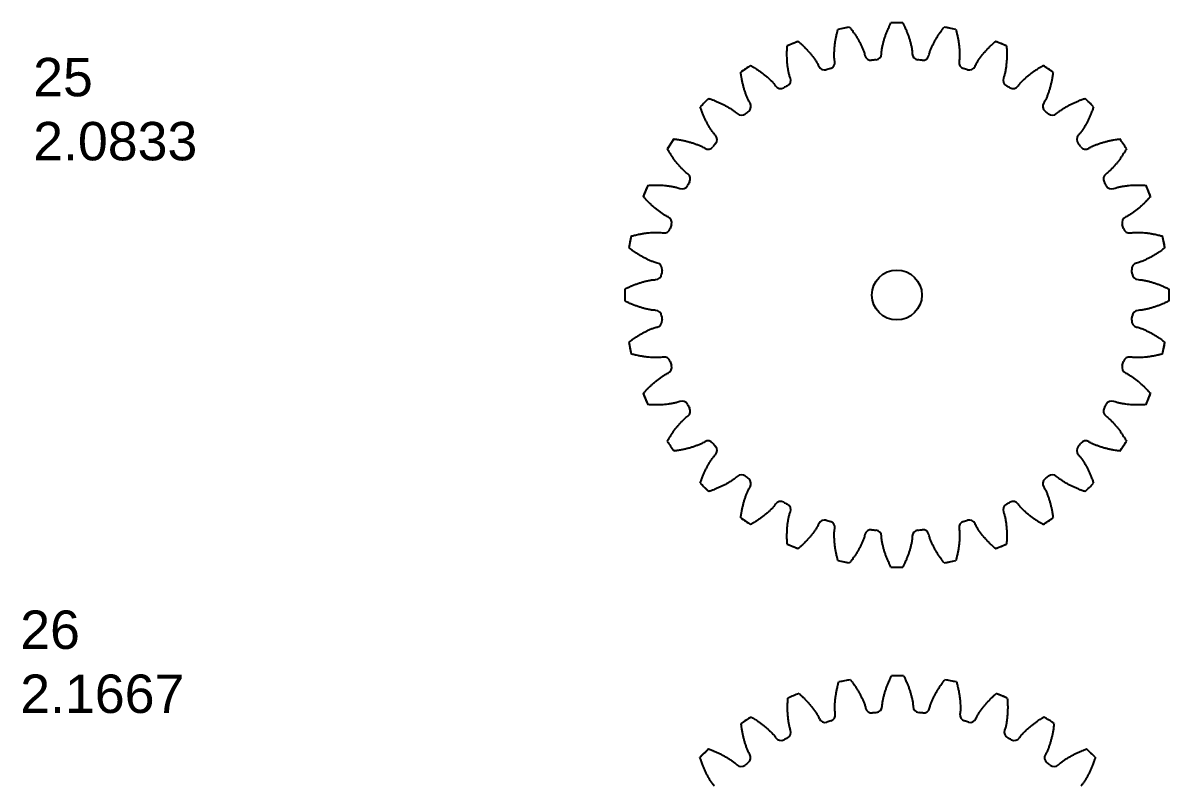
# Model space of a CAD drawing. Header units: inches. Extents: x 0.9 to 97.5, y -1.2 to 16.7.
# Drawn here: x 18.15 to 24.12, y 11.73 to 15.7 of the extents above; entities that cross this region are included whole.
import ezdxf

# ---------------------------------------------------------------- set-up
doc = ezdxf.new("R2010")
doc.units = ezdxf.units.IN
doc.header["$MEASUREMENT"] = 0
doc.styles.get("Standard").update_dxf_attribs({"font": 'arial.ttf'})

msp = doc.modelspace()

# ---------------------------------------------------------------- linework, layer by layer
at = {"color": 7, "linetype": 'Continuous'}
for p, q in [((22.7307, 15.6986), (22.6688, 15.6986)), ((22.4538, 15.6774), (22.3931, 15.6654)), ((23.0064, 15.6654), (22.9457, 15.6774)), ((22.1863, 15.6027), (22.1291, 15.579)), ((23.2704, 15.579), (23.2132, 15.6027)), ((21.9386, 15.4771), (21.8871, 15.4427)), ((23.5124, 15.4427), (23.4609, 15.4771)), ((23.7231, 15.2619), (23.6794, 15.3057)), ((21.5393, 15.0949), (21.5049, 15.0434)), ((21.4031, 14.8529), (21.3794, 14.7957)), ((24.0201, 14.7957), (23.9964, 14.8529)), ((21.3167, 14.589), (21.3046, 14.5282)), ((24.0949, 14.5282), (24.0828, 14.589)), ((21.2834, 14.3132), (21.2834, 14.2513)), ((24.1161, 14.2513), (24.1161, 14.3132)), ((21.3046, 14.0363), (21.3167, 13.9756)), ((24.0828, 13.9756), (24.0949, 14.0363)), ((21.3794, 13.7689), (21.4031, 13.7117)), ((23.9964, 13.7117), (24.0201, 13.7689)), ((23.8602, 13.4697), (23.8946, 13.5212)), ((21.6764, 13.3027), (21.7201, 13.2589)), ((21.8871, 13.1219), (21.9386, 13.0875)), ((23.4609, 13.0875), (23.5124, 13.1219)), ((22.1291, 12.9856), (22.1863, 12.9619)), ((23.2132, 12.9619), (23.2704, 12.9856)), ((22.3931, 12.8992), (22.4538, 12.8871)), ((22.9457, 12.8871), (23.0064, 12.8992)), ((22.6688, 12.866), (22.7307, 12.866)), ((22.4581, 12.2795), (22.3971, 12.2677)), ((23.01, 12.2677), (22.949, 12.2795)), ((23.2743, 12.184), (23.2166, 12.2071)), ((21.9414, 12.0853), (21.8891, 12.0517)), ((21.7199, 11.9186), (21.6749, 11.8757)), ((23.7322, 11.8757), (23.6872, 11.9186))]:
    msp.add_line(p, q, dxfattribs=at)
msp.add_circle((22.6997, 14.2823), 0.13)
for centre, radius, start, end in [((22.6997, 14.2823), 1.4167, 88.7478, 91.2522), ((22.6997, 14.2823), 1.4167, 99.9978, 102.5022), ((22.6997, 14.2823), 1.4167, 77.4978, 80.0022), ((22.6997, 14.2823), 1.4167, 111.2478, 113.7522), ((22.6997, 14.2823), 1.4167, 66.2478, 68.7522), ((22.5649, 15.5369), 0.0325, 192.78552, 276.13562), ((22.5873, 15.5391), 0.0325, 275.11438, 358.46448), ((22.8122, 15.5391), 0.0325, 181.53552, 264.88562), ((22.8346, 15.5369), 0.0325, 263.86438, 347.21448), ((22.6997, 14.2823), 1.4167, 122.4978, 125.0022), ((22.3227, 15.4865), 0.0325, 204.03552, 287.38562), ((22.6997, 14.2823), 1.2293, 106.36438, 107.38562), ((22.3442, 15.493), 0.0325, 286.36438, 9.71448), ((22.6997, 14.2823), 1.2293, 95.11438, 96.13562), ((22.6997, 14.2823), 1.2293, 83.86438, 84.88562), ((23.0553, 15.493), 0.0325, 170.28552, 253.63562), ((22.6997, 14.2823), 1.2293, 72.61438, 73.63562), ((23.0768, 15.4865), 0.0325, 252.61438, 335.96448), ((22.6997, 14.2823), 1.4167, 54.9978, 57.5022), ((22.1149, 15.4004), 0.0325, 297.61438, 20.96448), ((23.2846, 15.4004), 0.0325, 159.03552, 242.38562), ((22.095, 15.3898), 0.0325, 215.28552, 298.63562), ((22.6997, 14.2823), 1.2293, 117.61438, 118.63562), ((22.6997, 14.2823), 1.2293, 61.36438, 62.38562), ((23.3045, 15.3898), 0.0325, 241.36438, 324.71448), ((22.6997, 14.2823), 1.4167, 133.7478, 136.2522), ((21.908, 15.2648), 0.0325, 308.86438, 32.21448), ((23.4915, 15.2648), 0.0325, 147.78552, 231.13562), ((22.6997, 14.2823), 1.4167, 43.7478, 46.2522), ((21.8906, 15.2505), 0.0325, 226.53552, 309.88562), ((22.6997, 14.2823), 1.2293, 128.86438, 129.88562), ((22.6997, 14.2823), 1.2293, 50.11438, 51.13562), ((23.5089, 15.2505), 0.0325, 230.11438, 313.46448), ((22.6997, 14.2823), 1.4167, 144.9978, 147.5022), ((21.7315, 15.0914), 0.0325, 320.11438, 43.46448), ((23.668, 15.0914), 0.0325, 136.53552, 219.88562), ((22.6997, 14.2823), 1.4167, 32.4978, 35.0022), ((21.7172, 15.0741), 0.0325, 237.78552, 321.13562), ((22.6997, 14.2823), 1.2293, 140.11438, 141.13562), ((22.6997, 14.2823), 1.2293, 38.86438, 39.88562), ((23.6823, 15.0741), 0.0325, 218.86438, 302.21448), ((22.6997, 14.2823), 1.2293, 151.36438, 152.38562), ((21.5923, 14.887), 0.0325, 331.36438, 54.71448), ((23.8072, 14.887), 0.0325, 125.28552, 208.63562), ((22.6997, 14.2823), 1.2293, 27.61438, 28.63562), ((22.6997, 14.2823), 1.4167, 156.2478, 158.7522), ((21.5817, 14.8672), 0.0325, 249.03552, 332.38562), ((23.8178, 14.8672), 0.0325, 207.61438, 290.96448), ((22.6997, 14.2823), 1.4167, 21.2478, 23.7522), ((21.4956, 14.6593), 0.0325, 342.61438, 65.96448), ((23.9039, 14.6593), 0.0325, 114.03552, 197.38562), ((21.489, 14.6378), 0.0325, 260.28552, 343.63562), ((22.6997, 14.2823), 1.2293, 162.61438, 163.63562), ((22.6997, 14.2823), 1.2293, 16.36438, 17.38562), ((23.9105, 14.6378), 0.0325, 196.36438, 279.71448), ((22.6997, 14.2823), 1.4167, 167.4978, 170.0022), ((22.6997, 14.2823), 1.4167, 9.9978, 12.5022), ((21.4451, 14.4172), 0.0325, 353.86438, 77.21448), ((23.9544, 14.4172), 0.0325, 102.78552, 186.13562), ((21.4429, 14.3948), 0.0325, 271.53552, 354.88562), ((22.6997, 14.2823), 1.2293, 173.86438, 174.88562), ((22.6997, 14.2823), 1.2293, 5.11438, 6.13562), ((23.9566, 14.3948), 0.0325, 185.11438, 268.46448), ((22.6997, 14.2823), 1.4167, 178.7478, 181.2522), ((22.6997, 14.2823), 1.4167, 358.7478, 1.2522), ((21.4429, 14.1698), 0.0325, 5.11438, 88.46448), ((23.9566, 14.1698), 0.0325, 91.53552, 174.88562), ((21.4451, 14.1474), 0.0325, 282.78552, 6.13562), ((22.6997, 14.2823), 1.2293, 185.11438, 186.13562), ((23.9544, 14.1474), 0.0325, 173.86438, 257.21448), ((22.6997, 14.2823), 1.2293, 353.86438, 354.88562), ((22.6997, 14.2823), 1.4167, 189.9978, 192.5022), ((22.6997, 14.2823), 1.4167, 347.4978, 350.0022), ((21.489, 13.9268), 0.0325, 16.36438, 99.71448), ((21.4956, 13.9052), 0.0325, 294.03552, 17.38562), ((22.6997, 14.2823), 1.2293, 196.36438, 197.38562), ((23.9039, 13.9052), 0.0325, 162.61438, 245.96448), ((22.6997, 14.2823), 1.2293, 342.61438, 343.63562), ((23.9105, 13.9268), 0.0325, 80.28552, 163.63562), ((22.6997, 14.2823), 1.4167, 201.2478, 203.7522), ((21.5817, 13.6974), 0.0325, 27.61438, 110.96448), ((23.8178, 13.6974), 0.0325, 69.03552, 152.38562), ((22.6997, 14.2823), 1.4167, 336.2478, 338.7522), ((22.6997, 14.2823), 1.2293, 207.61438, 208.63562), ((21.5923, 13.6776), 0.0325, 305.28552, 28.63562), ((23.8072, 13.6776), 0.0325, 151.36438, 234.71448), ((22.6997, 14.2823), 1.2293, 331.36438, 332.38562), ((22.6997, 14.2823), 1.4167, 212.4978, 215.0022), ((21.7172, 13.4905), 0.0325, 38.86438, 122.21448), ((22.6997, 14.2823), 1.2293, 218.86438, 219.88562), ((21.7315, 13.4731), 0.0325, 316.53552, 39.88562), ((23.668, 13.4731), 0.0325, 140.11438, 223.46448), ((22.6997, 14.2823), 1.2293, 320.11438, 321.13562), ((23.6823, 13.4905), 0.0325, 57.78552, 141.13562), ((22.6997, 14.2823), 1.4167, 324.9978, 327.5022), ((21.8906, 13.314), 0.0325, 50.11438, 133.46448), ((22.6997, 14.2823), 1.2293, 230.11438, 231.13562), ((21.908, 13.2998), 0.0325, 327.78552, 51.13562), ((23.4915, 13.2998), 0.0325, 128.86438, 212.21448), ((22.6997, 14.2823), 1.2293, 308.86438, 309.88562), ((23.5089, 13.314), 0.0325, 46.53552, 129.88562), ((22.6997, 14.2823), 1.4167, 223.7478, 226.2522), ((22.6997, 14.2823), 1.4167, 313.7478, 316.2522), ((22.095, 13.1748), 0.0325, 61.36438, 144.71448), ((22.6997, 14.2823), 1.2293, 241.36438, 242.38562), ((22.1149, 13.1642), 0.0325, 339.03552, 62.38562), ((23.2846, 13.1642), 0.0325, 117.61438, 200.96448), ((22.6997, 14.2823), 1.2293, 297.61438, 298.63562), ((23.3045, 13.1748), 0.0325, 35.28552, 118.63562), ((22.6997, 14.2823), 1.4167, 234.9978, 237.5022), ((22.3227, 13.0781), 0.0325, 72.61438, 155.96448), ((22.6997, 14.2823), 1.2293, 252.61438, 253.63562), ((22.3442, 13.0716), 0.0325, 350.28552, 73.63562), ((23.0553, 13.0716), 0.0325, 106.36438, 189.71448), ((22.6997, 14.2823), 1.2293, 286.36438, 287.38562), ((23.0768, 13.0781), 0.0325, 24.03552, 107.38562), ((22.6997, 14.2823), 1.4167, 302.4978, 305.0022), ((22.5649, 13.0277), 0.0325, 83.86438, 167.21448), ((22.6997, 14.2823), 1.2293, 263.86438, 264.88562), ((22.5873, 13.0255), 0.0325, 1.53552, 84.88562), ((22.8122, 13.0255), 0.0325, 95.11438, 178.46448), ((22.6997, 14.2823), 1.2293, 275.11438, 276.13562), ((22.8346, 13.0277), 0.0325, 12.78552, 96.13562), ((22.6997, 14.2823), 1.4167, 246.2478, 248.7522), ((22.6997, 14.2823), 1.4167, 291.2478, 293.7522), ((22.6997, 14.2823), 1.4167, 257.4978, 260.0022), ((22.6997, 14.2823), 1.4167, 279.9978, 282.5022), ((22.6997, 14.2823), 1.4167, 268.7478, 271.2522), ((22.7035, 10.8419), 1.4583, 88.7793, 91.2207), ((22.7035, 10.8419), 1.4583, 99.68839, 102.12979), ((22.7035, 10.8419), 1.4583, 77.87021, 80.31161), ((22.7035, 10.8419), 1.4583, 110.59748, 113.03888), ((22.7035, 10.8419), 1.4583, 66.96112, 69.40252), ((22.5687, 12.1385), 0.0325, 192.84732, 275.93642), ((22.5905, 12.1405), 0.0325, 274.97267, 358.06177), ((22.8165, 12.1405), 0.0325, 181.93823, 265.02733), ((22.8383, 12.1385), 0.0325, 264.06358, 347.15268), ((22.7035, 10.8419), 1.4583, 121.50658, 123.94797), ((22.3258, 12.0895), 0.0325, 203.75641, 286.84551), ((22.7035, 10.8419), 1.271, 105.88177, 106.84551), ((22.3468, 12.0957), 0.0325, 285.88177, 8.97086), ((22.7035, 10.8419), 1.271, 94.97267, 95.93642), ((22.7035, 10.8419), 1.271, 84.06358, 85.02733), ((23.0602, 12.0957), 0.0325, 171.02914, 254.11823), ((22.7035, 10.8419), 1.271, 73.15449, 74.11823), ((23.0813, 12.0895), 0.0325, 253.15449, 336.24359), ((22.7035, 10.8419), 1.4583, 56.05203, 58.49342), ((22.116, 12.0055), 0.0325, 296.79086, 19.87995), ((23.2911, 12.0055), 0.0325, 160.12005, 243.20914), ((22.0965, 11.9955), 0.0325, 214.6655, 297.7546), ((22.7035, 10.8419), 1.271, 116.79086, 117.7546), ((22.7035, 10.8419), 1.271, 62.2454, 63.20914), ((23.3106, 11.9955), 0.0325, 242.2454, 325.3345), ((22.7035, 10.8419), 1.4583, 132.41567, 134.85706), ((21.9064, 11.8733), 0.0325, 307.69995, 30.78904), ((23.5007, 11.8733), 0.0325, 149.21096, 232.30005), ((22.7035, 10.8419), 1.4583, 45.14294, 47.58433), ((21.8892, 11.8598), 0.0325, 225.57459, 308.66369), ((22.7035, 10.8419), 1.271, 127.69995, 128.66369), ((22.7035, 10.8419), 1.271, 51.33631, 52.30005), ((23.5179, 11.8598), 0.0325, 231.33631, 314.42541)]:
    msp.add_arc(centre, radius, start, end, dxfattribs=at)
for points, start_tangent, end_tangent in [([(22.6587, 15.6775), (22.6612, 15.6829), (22.6688, 15.6986)], (0.004857, 0.010637), (0.005222, 0.010463)), ([(22.7307, 15.6986), (22.7383, 15.6829), (22.7408, 15.6775)], (0.005222, -0.010463), (0.004857, -0.010637)), ([(22.3763, 15.4985), (22.3745, 15.5102), (22.3735, 15.5276), (22.3738, 15.5451), (22.3747, 15.5625), (22.3763, 15.5799), (22.3785, 15.5972), (22.3813, 15.6144), (22.3848, 15.6315), (22.3873, 15.6427)], (-0.01228, 0.071732), (0.01672, 0.070787)), ([(22.3873, 15.6427), (22.3887, 15.6485), (22.3931, 15.6654)], (0.002688, 0.01138), (0.00308, 0.01128)), ([(22.4538, 15.6774), (22.4643, 15.6635), (22.4678, 15.6587)], (0.007162, -0.009243), (0.006839, -0.009485)), ([(22.4678, 15.6587), (22.4745, 15.6493), (22.4842, 15.6348), (22.4934, 15.62), (22.502, 15.6049), (22.5101, 15.5894), (22.5177, 15.5737), (22.5246, 15.5577), (22.5303, 15.5412), (22.5332, 15.5297)], (0.042537, -0.059), (0.016105, -0.070971)), ([(22.6198, 15.5382), (22.6204, 15.5501), (22.6228, 15.5673), (22.6264, 15.5844), (22.6307, 15.6013), (22.6356, 15.618), (22.6412, 15.6346), (22.6473, 15.6509), (22.654, 15.667), (22.6587, 15.6775)], (0.00195, 0.072749), (0.030209, 0.066165)), ([(22.7408, 15.6775), (22.7455, 15.667), (22.7522, 15.6509), (22.7583, 15.6346), (22.7639, 15.618), (22.7688, 15.6013), (22.7731, 15.5844), (22.7767, 15.5673), (22.7791, 15.5501), (22.7797, 15.5382)], (0.030209, -0.066165), (0.00195, -0.072749)), ([(22.8663, 15.5297), (22.8692, 15.5412), (22.8749, 15.5577), (22.8818, 15.5737), (22.8894, 15.5894), (22.8975, 15.6049), (22.9061, 15.62), (22.9153, 15.6348), (22.925, 15.6493), (22.9317, 15.6587)], (0.016105, 0.070971), (0.042537, 0.059)), ([(22.9317, 15.6587), (22.9352, 15.6635), (22.9457, 15.6774)], (0.006839, 0.009485), (0.007162, 0.009243)), ([(23.0064, 15.6654), (23.0108, 15.6485), (23.0122, 15.6427)], (0.00308, -0.01128), (0.002688, -0.01138)), ([(23.0122, 15.6427), (23.0147, 15.6315), (23.0182, 15.6144), (23.021, 15.5972), (23.0232, 15.5799), (23.0248, 15.5625), (23.0257, 15.5451), (23.026, 15.5276), (23.025, 15.5102), (23.0232, 15.4985)], (0.01672, -0.070787), (-0.01228, -0.071732)), ([(22.1279, 15.5556), (22.1281, 15.5615), (22.1291, 15.579)], (0.000416, 0.011686), (0.00082, 0.011664)), ([(22.1863, 15.6027), (22.1994, 15.591), (22.2037, 15.587)], (0.008828, -0.007668), (0.008558, -0.007969)), ([(22.2037, 15.587), (22.2121, 15.5791), (22.2244, 15.5668), (22.2364, 15.5541), (22.2478, 15.5409), (22.2588, 15.5273), (22.2692, 15.5134), (22.2791, 15.499), (22.2879, 15.4839), (22.293, 15.4732)], (0.05323, -0.049568), (0.029642, -0.066465)), ([(23.1065, 15.4732), (23.1116, 15.4839), (23.1204, 15.499), (23.1303, 15.5134), (23.1407, 15.5273), (23.1517, 15.5409), (23.1631, 15.5541), (23.1751, 15.5668), (23.1874, 15.5791), (23.1958, 15.587)], (0.029642, 0.066465), (0.05323, 0.049568)), ([(23.1958, 15.587), (23.2001, 15.591), (23.2132, 15.6027)], (0.008558, 0.007969), (0.008828, 0.007668)), ([(23.2704, 15.579), (23.2714, 15.5615), (23.2716, 15.5556)], (0.00082, -0.011664), (0.000416, -0.011686)), ([(22.1452, 15.412), (22.1412, 15.4232), (22.1368, 15.4401), (22.1337, 15.4572), (22.1312, 15.4745), (22.1293, 15.4918), (22.1281, 15.5092), (22.1276, 15.5267), (22.1276, 15.5441), (22.1279, 15.5556)], (-0.026038, 0.067958), (0.002589, 0.072689)), ([(23.2716, 15.5556), (23.2719, 15.5441), (23.2719, 15.5267), (23.2714, 15.5092), (23.2702, 15.4918), (23.2683, 15.4745), (23.2658, 15.4572), (23.2626, 15.4401), (23.2583, 15.4232), (23.2543, 15.412)], (0.002589, -0.072689), (-0.026038, -0.067958)), ([(21.9386, 15.4771), (21.9537, 15.4683), (21.9587, 15.4652)], (0.010154, -0.005798), (0.009948, -0.006146)), ([(21.9587, 15.4652), (21.9685, 15.459), (21.983, 15.4494), (21.9972, 15.4392), (22.011, 15.4285), (22.0244, 15.4174), (22.0373, 15.4057), (22.0498, 15.3935), (22.0614, 15.3805), (22.0685, 15.371)], (0.061877, -0.038231), (0.042039, -0.059405)), ([(23.331, 15.371), (23.3381, 15.3805), (23.3497, 15.3935), (23.3622, 15.4057), (23.3751, 15.4174), (23.3885, 15.4285), (23.4023, 15.4392), (23.4165, 15.4494), (23.431, 15.459), (23.4408, 15.4652)], (0.042039, 0.059405), (0.061877, 0.038231)), ([(23.4408, 15.4652), (23.4458, 15.4683), (23.4609, 15.4771)], (0.009948, 0.006146), (0.010154, 0.005798)), ([(21.8905, 15.4196), (21.8895, 15.4254), (21.8871, 15.4427)], (-0.001872, 0.011543), (-0.001471, 0.0116)), ([(21.9355, 15.2821), (21.9294, 15.2923), (21.9218, 15.308), (21.9153, 15.3242), (21.9095, 15.3407), (21.9043, 15.3573), (21.8998, 15.3741), (21.8958, 15.3911), (21.8924, 15.4082), (21.8905, 15.4196)], (-0.038796, 0.061572), (-0.011642, 0.071798)), ([(23.509, 15.4196), (23.5071, 15.4082), (23.5037, 15.3911), (23.4997, 15.3741), (23.4952, 15.3573), (23.49, 15.3407), (23.4842, 15.3242), (23.4777, 15.308), (23.4701, 15.2923), (23.464, 15.2821)], (-0.011642, -0.071798), (-0.038796, -0.061572)), ([(23.5124, 15.4427), (23.51, 15.4254), (23.509, 15.4196)], (-0.001471, -0.0116), (-0.001872, -0.011543)), ([(21.7201, 15.3057), (21.7366, 15.2999), (21.7422, 15.2979)], (0.01109, -0.003706), (0.010956, -0.004088)), ([(21.7422, 15.2979), (21.7529, 15.2938), (21.7691, 15.2871), (21.7849, 15.2799), (21.8006, 15.2721), (21.8159, 15.2638), (21.8309, 15.2549), (21.8455, 15.2454), (21.8594, 15.2349), (21.8682, 15.2269)], (0.068147, -0.025425), (0.05282, -0.050062)), ([(23.5313, 15.2269), (23.5401, 15.2349), (23.554, 15.2454), (23.5686, 15.2549), (23.5836, 15.2638), (23.5989, 15.2721), (23.6145, 15.2799), (23.6304, 15.2871), (23.6466, 15.2938), (23.6573, 15.2979)], (0.05282, 0.050062), (0.068147, 0.025425)), ([(23.6573, 15.2979), (23.6629, 15.2999), (23.6794, 15.3057)], (0.010956, 0.004088), (0.01109, 0.003706)), ([(21.6841, 15.2398), (21.6821, 15.2454), (21.6764, 15.2619)], (-0.004088, 0.010956), (-0.003706, 0.01109)), ([(21.7551, 15.1138), (21.7471, 15.1226), (21.7366, 15.1365), (21.7272, 15.1512), (21.7182, 15.1662), (21.7099, 15.1815), (21.7021, 15.1971), (21.6949, 15.213), (21.6883, 15.2291), (21.6841, 15.2398)], (-0.050062, 0.05282), (-0.025425, 0.068147)), ([(23.7153, 15.2398), (23.7112, 15.2291), (23.7046, 15.213), (23.6974, 15.1971), (23.6896, 15.1815), (23.6813, 15.1662), (23.6723, 15.1512), (23.6629, 15.1365), (23.6523, 15.1226), (23.6444, 15.1138)], (-0.025425, -0.068147), (-0.050062, -0.05282)), ([(23.7231, 15.2619), (23.7174, 15.2454), (23.7153, 15.2398)], (-0.003706, -0.01109), (-0.004088, -0.010956)), ([(21.5393, 15.0949), (21.5566, 15.0925), (21.5625, 15.0916)], (0.0116, -0.001471), (0.011543, -0.001872)), ([(23.837, 15.0916), (23.8429, 15.0925), (23.8602, 15.0949)], (0.011543, 0.001872), (0.0116, 0.001471)), ([(21.5169, 15.0233), (21.5138, 15.0284), (21.5049, 15.0434)], (-0.006146, 0.009948), (-0.005798, 0.010154)), ([(21.5625, 15.0916), (21.5738, 15.0896), (21.5909, 15.0862), (21.6079, 15.0823), (21.6247, 15.0777), (21.6414, 15.0725), (21.6578, 15.0667), (21.674, 15.0602), (21.6897, 15.0526), (21.6999, 15.0466)], (0.071798, -0.011642), (0.061572, -0.038796)), ([(23.6996, 15.0466), (23.7098, 15.0526), (23.7255, 15.0602), (23.7417, 15.0667), (23.7581, 15.0725), (23.7748, 15.0777), (23.7916, 15.0823), (23.8086, 15.0862), (23.8257, 15.0896), (23.837, 15.0916)], (0.061572, 0.038796), (0.071798, 0.011642)), ([(23.8946, 15.0434), (23.8857, 15.0284), (23.8826, 15.0233)], (-0.005798, -0.010154), (-0.006146, -0.009948)), ([(21.611, 14.9135), (21.6015, 14.9206), (21.5885, 14.9322), (21.5763, 14.9447), (21.5647, 14.9577), (21.5535, 14.9711), (21.5428, 14.9849), (21.5327, 14.9991), (21.523, 15.0136), (21.5169, 15.0233)], (-0.059405, 0.042039), (-0.038231, 0.061877)), ([(23.8826, 15.0233), (23.8765, 15.0136), (23.8668, 14.9991), (23.8567, 14.9849), (23.846, 14.9711), (23.8348, 14.9577), (23.8232, 14.9447), (23.811, 14.9322), (23.798, 14.9206), (23.7885, 14.9135)], (-0.038231, -0.061877), (-0.059405, -0.042039)), ([(21.4264, 14.8541), (21.4379, 14.8544), (21.4554, 14.8545), (21.4728, 14.8539), (21.4902, 14.8527), (21.5076, 14.8508), (21.5248, 14.8483), (21.542, 14.8452), (21.5589, 14.8408), (21.57, 14.8368)], (0.072689, 0.002589), (0.067958, -0.026038)), ([(23.8295, 14.8368), (23.8406, 14.8408), (23.8575, 14.8452), (23.8747, 14.8483), (23.8919, 14.8508), (23.9093, 14.8527), (23.9267, 14.8539), (23.9441, 14.8545), (23.9616, 14.8544), (23.9731, 14.8541)], (0.067958, 0.026038), (0.072689, -0.002589)), ([(21.395, 14.7783), (21.391, 14.7827), (21.3794, 14.7957)], (-0.007969, 0.008558), (-0.007668, 0.008828)), ([(21.4031, 14.8529), (21.4205, 14.8539), (21.4264, 14.8541)], (0.011664, 0.00082), (0.011686, 0.000416)), ([(23.9731, 14.8541), (23.979, 14.8539), (23.9964, 14.8529)], (0.011686, -0.000416), (0.011664, -0.00082)), ([(24.0201, 14.7957), (24.0085, 14.7827), (24.0045, 14.7783)], (-0.007668, -0.008828), (-0.007969, -0.008558)), ([(21.5088, 14.689), (21.4981, 14.6941), (21.483, 14.7029), (21.4687, 14.7128), (21.4547, 14.7233), (21.4411, 14.7342), (21.428, 14.7457), (21.4153, 14.7576), (21.4029, 14.77), (21.395, 14.7783)], (-0.066465, 0.029642), (-0.049568, 0.05323)), ([(24.0045, 14.7783), (23.9966, 14.77), (23.9842, 14.7576), (23.9715, 14.7457), (23.9584, 14.7342), (23.9448, 14.7233), (23.9308, 14.7128), (23.9164, 14.7029), (23.9014, 14.6941), (23.8907, 14.689)], (-0.049568, -0.05323), (-0.066465, -0.029642)), ([(21.3167, 14.589), (21.3336, 14.5933), (21.3393, 14.5947)], (0.01128, 0.00308), (0.01138, 0.002688)), ([(21.3393, 14.5947), (21.3506, 14.5973), (21.3677, 14.6007), (21.3849, 14.6035), (21.4022, 14.6058), (21.4195, 14.6073), (21.437, 14.6083), (21.4544, 14.6085), (21.4718, 14.6075), (21.4835, 14.6058)], (0.070787, 0.01672), (0.071732, -0.01228)), ([(23.9159, 14.6058), (23.9277, 14.6075), (23.9451, 14.6085), (23.9625, 14.6083), (23.98, 14.6073), (23.9973, 14.6058), (24.0146, 14.6035), (24.0318, 14.6007), (24.0489, 14.5973), (24.0602, 14.5947)], (0.071732, 0.01228), (0.070787, -0.01672)), ([(24.0602, 14.5947), (24.0659, 14.5933), (24.0828, 14.589)], (0.01138, -0.002688), (0.01128, -0.00308)), ([(21.3233, 14.5142), (21.3185, 14.5177), (21.3046, 14.5282)], (-0.009485, 0.006839), (-0.009243, 0.007162)), ([(21.4523, 14.4488), (21.4408, 14.4517), (21.4244, 14.4575), (21.4083, 14.4644), (21.3926, 14.4719), (21.3772, 14.48), (21.362, 14.4887), (21.3472, 14.4979), (21.3327, 14.5076), (21.3233, 14.5142)], (-0.070971, 0.016105), (-0.059, 0.042537)), ([(24.0762, 14.5142), (24.0668, 14.5076), (24.0523, 14.4979), (24.0375, 14.4887), (24.0223, 14.48), (24.0069, 14.4719), (23.9912, 14.4644), (23.9751, 14.4575), (23.9587, 14.4517), (23.9472, 14.4488)], (-0.059, -0.042537), (-0.070971, -0.016105)), ([(24.0949, 14.5282), (24.081, 14.5177), (24.0762, 14.5142)], (-0.009243, -0.007162), (-0.009485, -0.006839)), ([(21.2834, 14.3132), (21.2991, 14.3208), (21.3045, 14.3233)], (0.010463, 0.005222), (0.010637, 0.004857)), ([(21.3045, 14.3233), (21.315, 14.328), (21.3311, 14.3347), (21.3475, 14.3409), (21.364, 14.3464), (21.3807, 14.3513), (21.3976, 14.3556), (21.4147, 14.3593), (21.432, 14.3617), (21.4438, 14.3623)], (0.066165, 0.030209), (0.072749, 0.00195)), ([(23.9557, 14.3623), (23.9675, 14.3617), (23.9848, 14.3593), (24.0019, 14.3556), (24.0188, 14.3513), (24.0355, 14.3464), (24.052, 14.3409), (24.0684, 14.3347), (24.0845, 14.328), (24.095, 14.3233)], (0.072749, -0.00195), (0.066165, -0.030209)), ([(24.095, 14.3233), (24.1004, 14.3208), (24.1161, 14.3132)], (0.010637, -0.004857), (0.010463, -0.005222)), ([(21.3045, 14.2412), (21.2991, 14.2437), (21.2834, 14.2513)], (-0.010637, 0.004857), (-0.010463, 0.005222)), ([(21.4438, 14.2023), (21.432, 14.2029), (21.4147, 14.2053), (21.3976, 14.2089), (21.3807, 14.2132), (21.364, 14.2182), (21.3475, 14.2237), (21.3311, 14.2299), (21.315, 14.2366), (21.3045, 14.2412)], (-0.072749, 0.00195), (-0.066165, 0.030209)), ([(24.095, 14.2412), (24.0845, 14.2366), (24.0684, 14.2299), (24.052, 14.2237), (24.0355, 14.2182), (24.0188, 14.2132), (24.0019, 14.2089), (23.9848, 14.2053), (23.9675, 14.2029), (23.9557, 14.2023)], (-0.066165, -0.030209), (-0.072749, -0.00195)), ([(24.1161, 14.2513), (24.1004, 14.2437), (24.095, 14.2412)], (-0.010463, -0.005222), (-0.010637, -0.004857)), ([(21.3233, 14.0503), (21.3327, 14.057), (21.3472, 14.0667), (21.362, 14.0759), (21.3772, 14.0846), (21.3926, 14.0927), (21.4083, 14.1002), (21.4244, 14.1071), (21.4408, 14.1128), (21.4523, 14.1157)], (0.059, 0.042537), (0.070971, 0.016105)), ([(23.9472, 14.1157), (23.9587, 14.1128), (23.9751, 14.1071), (23.9912, 14.1002), (24.0069, 14.0927), (24.0223, 14.0846), (24.0375, 14.0759), (24.0523, 14.0667), (24.0668, 14.057), (24.0762, 14.0503)], (0.070971, -0.016105), (0.059, -0.042537)), ([(21.3046, 14.0363), (21.3185, 14.0469), (21.3233, 14.0503)], (0.009243, 0.007162), (0.009485, 0.006839)), ([(24.0762, 14.0503), (24.081, 14.0469), (24.0949, 14.0363)], (0.009485, -0.006839), (0.009243, -0.007162)), ([(21.3393, 13.9698), (21.3336, 13.9712), (21.3167, 13.9756)], (-0.01138, 0.002688), (-0.01128, 0.00308)), ([(21.4835, 13.9588), (21.4718, 13.9571), (21.4544, 13.9561), (21.437, 13.9563), (21.4195, 13.9572), (21.4022, 13.9588), (21.3849, 13.961), (21.3677, 13.9639), (21.3506, 13.9673), (21.3393, 13.9698)], (-0.071732, -0.01228), (-0.070787, 0.01672)), ([(24.0602, 13.9698), (24.0489, 13.9673), (24.0318, 13.9639), (24.0146, 13.961), (23.9973, 13.9588), (23.98, 13.9572), (23.9625, 13.9563), (23.9451, 13.9561), (23.9277, 13.9571), (23.9159, 13.9588)], (-0.070787, -0.01672), (-0.071732, 0.01228)), ([(24.0828, 13.9756), (24.0659, 13.9712), (24.0602, 13.9698)], (-0.01128, -0.00308), (-0.01138, -0.002688)), ([(21.395, 13.7863), (21.4029, 13.7946), (21.4153, 13.807), (21.428, 13.8189), (21.4411, 13.8304), (21.4547, 13.8413), (21.4687, 13.8518), (21.483, 13.8616), (21.4981, 13.8705), (21.5088, 13.8756)], (0.049568, 0.05323), (0.066465, 0.029642)), ([(23.8907, 13.8756), (23.9014, 13.8705), (23.9164, 13.8616), (23.9308, 13.8518), (23.9448, 13.8413), (23.9584, 13.8304), (23.9715, 13.8189), (23.9842, 13.807), (23.9966, 13.7946), (24.0045, 13.7863)], (0.066465, -0.029642), (0.049568, -0.05323)), ([(21.3794, 13.7689), (21.391, 13.7819), (21.395, 13.7863)], (0.007668, 0.008828), (0.007969, 0.008558)), ([(24.0045, 13.7863), (24.0085, 13.7819), (24.0201, 13.7689)], (0.007969, -0.008558), (0.007668, -0.008828)), ([(21.57, 13.7278), (21.5589, 13.7238), (21.542, 13.7194), (21.5248, 13.7162), (21.5076, 13.7137), (21.4902, 13.7119), (21.4728, 13.7107), (21.4554, 13.7101), (21.4379, 13.7101), (21.4264, 13.7104)], (-0.067958, -0.026038), (-0.072689, 0.002589)), ([(23.9731, 13.7104), (23.9616, 13.7101), (23.9441, 13.7101), (23.9267, 13.7107), (23.9093, 13.7119), (23.8919, 13.7137), (23.8747, 13.7162), (23.8575, 13.7194), (23.8406, 13.7238), (23.8295, 13.7278)], (-0.072689, -0.002589), (-0.067958, 0.026038)), ([(21.4264, 13.7104), (21.4205, 13.7107), (21.4031, 13.7117)], (-0.011686, 0.000416), (-0.011664, 0.00082)), ([(23.9964, 13.7117), (23.979, 13.7107), (23.9731, 13.7104)], (-0.011664, -0.00082), (-0.011686, -0.000416)), ([(21.5169, 13.5413), (21.523, 13.551), (21.5327, 13.5655), (21.5428, 13.5797), (21.5535, 13.5935), (21.5647, 13.6069), (21.5763, 13.6199), (21.5885, 13.6324), (21.6015, 13.644), (21.611, 13.651)], (0.038231, 0.061877), (0.059405, 0.042039)), ([(23.7885, 13.651), (23.798, 13.644), (23.811, 13.6324), (23.8232, 13.6199), (23.8348, 13.6069), (23.846, 13.5935), (23.8567, 13.5797), (23.8668, 13.5655), (23.8765, 13.551), (23.8826, 13.5413)], (0.059405, -0.042039), (0.038231, -0.061877)), ([(21.5049, 13.5212), (21.5138, 13.5362), (21.5169, 13.5413)], (0.005798, 0.010154), (0.006146, 0.009948)), ([(21.6999, 13.518), (21.6897, 13.5119), (21.674, 13.5043), (21.6578, 13.4979), (21.6414, 13.4921), (21.6247, 13.4869), (21.6079, 13.4823), (21.5909, 13.4783), (21.5738, 13.475), (21.5625, 13.473)], (-0.061572, -0.038796), (-0.071798, -0.011642)), ([(23.837, 13.473), (23.8257, 13.475), (23.8086, 13.4783), (23.7916, 13.4823), (23.7748, 13.4869), (23.7581, 13.4921), (23.7417, 13.4979), (23.7255, 13.5043), (23.7098, 13.5119), (23.6996, 13.518)], (-0.071798, 0.011642), (-0.061572, 0.038796)), ([(23.8826, 13.5413), (23.8857, 13.5362), (23.8946, 13.5212)], (0.006146, -0.009948), (0.005798, -0.010154)), ([(21.5625, 13.473), (21.5566, 13.4721), (21.5393, 13.4697)], (-0.011543, -0.001872), (-0.0116, -0.001471)), ([(21.6841, 13.3247), (21.6883, 13.3355), (21.6949, 13.3516), (21.7021, 13.3675), (21.7099, 13.3831), (21.7182, 13.3984), (21.7272, 13.4134), (21.7366, 13.4281), (21.7471, 13.442), (21.7551, 13.4508)], (0.025425, 0.068147), (0.050062, 0.05282)), ([(23.6444, 13.4508), (23.6523, 13.442), (23.6629, 13.4281), (23.6723, 13.4134), (23.6813, 13.3984), (23.6896, 13.3831), (23.6974, 13.3675), (23.7046, 13.3516), (23.7112, 13.3355), (23.7153, 13.3247)], (0.050062, -0.05282), (0.025425, -0.068147)), ([(23.8602, 13.4697), (23.8429, 13.4721), (23.837, 13.473)], (-0.0116, 0.001471), (-0.011543, 0.001872)), ([(21.6764, 13.3027), (21.6821, 13.3192), (21.6841, 13.3247)], (0.003706, 0.01109), (0.004088, 0.010956)), ([(21.8682, 13.3376), (21.8594, 13.3297), (21.8455, 13.3192), (21.8309, 13.3097), (21.8159, 13.3008), (21.8006, 13.2924), (21.7849, 13.2847), (21.7691, 13.2775), (21.7529, 13.2708), (21.7422, 13.2667)], (-0.05282, -0.050062), (-0.068147, -0.025425)), ([(23.6573, 13.2667), (23.6466, 13.2708), (23.6304, 13.2775), (23.6145, 13.2847), (23.5989, 13.2924), (23.5836, 13.3008), (23.5686, 13.3097), (23.554, 13.3192), (23.5401, 13.3297), (23.5313, 13.3376)], (-0.068147, 0.025425), (-0.05282, 0.050062)), ([(23.7153, 13.3247), (23.7174, 13.3192), (23.7231, 13.3027)], (0.004088, -0.010956), (0.003706, -0.01109)), ([(21.7422, 13.2667), (21.7366, 13.2646), (21.7201, 13.2589)], (-0.010956, -0.004088), (-0.01109, -0.003706)), ([(21.8905, 13.145), (21.8924, 13.1563), (21.8958, 13.1734), (21.8998, 13.1904), (21.9043, 13.2073), (21.9095, 13.2239), (21.9153, 13.2404), (21.9218, 13.2566), (21.9294, 13.2723), (21.9355, 13.2825)], (0.011642, 0.071798), (0.038796, 0.061572)), ([(23.464, 13.2825), (23.4701, 13.2723), (23.4777, 13.2566), (23.4842, 13.2404), (23.49, 13.2239), (23.4952, 13.2073), (23.4997, 13.1904), (23.5037, 13.1734), (23.5071, 13.1563), (23.509, 13.145)], (0.038796, -0.061572), (0.011642, -0.071798)), ([(23.6794, 13.2589), (23.6629, 13.2646), (23.6573, 13.2667)], (-0.01109, 0.003706), (-0.010956, 0.004088)), ([(22.0685, 13.1936), (22.0614, 13.1841), (22.0498, 13.171), (22.0373, 13.1589), (22.0244, 13.1472), (22.011, 13.136), (21.9972, 13.1254), (21.983, 13.1152), (21.9685, 13.1055), (21.9587, 13.0994)], (-0.042039, -0.059405), (-0.061877, -0.038231)), ([(23.4408, 13.0994), (23.431, 13.1055), (23.4165, 13.1152), (23.4023, 13.1254), (23.3885, 13.136), (23.3751, 13.1472), (23.3622, 13.1589), (23.3497, 13.171), (23.3381, 13.1841), (23.331, 13.1936)], (-0.061877, 0.038231), (-0.042039, 0.059405)), ([(21.8871, 13.1219), (21.8895, 13.1391), (21.8905, 13.145)], (0.001471, 0.0116), (0.001872, 0.011543)), ([(22.1279, 13.009), (22.1276, 13.0205), (22.1276, 13.0379), (22.1281, 13.0553), (22.1293, 13.0727), (22.1312, 13.0901), (22.1337, 13.1074), (22.1368, 13.1245), (22.1412, 13.1414), (22.1452, 13.1526)], (-0.002589, 0.072689), (0.026038, 0.067958)), ([(23.2543, 13.1526), (23.2583, 13.1414), (23.2626, 13.1245), (23.2658, 13.1074), (23.2683, 13.0901), (23.2702, 13.0727), (23.2714, 13.0553), (23.2719, 13.0379), (23.2719, 13.0205), (23.2716, 13.009)], (0.026038, -0.067958), (-0.002589, -0.072689)), ([(23.509, 13.145), (23.51, 13.1391), (23.5124, 13.1219)], (0.001872, -0.011543), (0.001471, -0.0116)), ([(21.9587, 13.0994), (21.9537, 13.0963), (21.9386, 13.0875)], (-0.009948, -0.006146), (-0.010154, -0.005798)), ([(22.293, 13.0913), (22.2879, 13.0806), (22.2791, 13.0656), (22.2692, 13.0512), (22.2588, 13.0372), (22.2478, 13.0237), (22.2364, 13.0105), (22.2244, 12.9978), (22.2121, 12.9855), (22.2037, 12.9776)], (-0.029642, -0.066465), (-0.05323, -0.049568)), ([(22.3873, 12.9219), (22.3848, 12.9331), (22.3813, 12.9502), (22.3785, 12.9674), (22.3763, 12.9847), (22.3747, 13.0021), (22.3738, 13.0195), (22.3735, 13.0369), (22.3745, 13.0544), (22.3763, 13.0661)], (-0.01672, 0.070787), (0.01228, 0.071732)), ([(23.0232, 13.0661), (23.025, 13.0544), (23.026, 13.0369), (23.0257, 13.0195), (23.0248, 13.0021), (23.0232, 12.9847), (23.021, 12.9674), (23.0182, 12.9502), (23.0147, 12.9331), (23.0122, 12.9219)], (0.01228, -0.071732), (-0.01672, -0.070787)), ([(23.1958, 12.9776), (23.1874, 12.9855), (23.1751, 12.9978), (23.1631, 13.0105), (23.1517, 13.0237), (23.1407, 13.0372), (23.1303, 13.0512), (23.1204, 13.0656), (23.1116, 13.0806), (23.1065, 13.0913)], (-0.05323, 0.049568), (-0.029642, 0.066465)), ([(23.4609, 13.0875), (23.4458, 13.0963), (23.4408, 13.0994)], (-0.010154, 0.005798), (-0.009948, 0.006146)), ([(22.1291, 12.9856), (22.1281, 13.003), (22.1279, 13.009)], (-0.00082, 0.011664), (-0.000416, 0.011686)), ([(22.5332, 13.0349), (22.5303, 13.0234), (22.5246, 13.0069), (22.5177, 12.9909), (22.5101, 12.9751), (22.502, 12.9597), (22.4934, 12.9446), (22.4842, 12.9297), (22.4745, 12.9152), (22.4678, 12.9059)], (-0.016105, -0.070971), (-0.042537, -0.059)), ([(22.6587, 12.8871), (22.654, 12.8976), (22.6473, 12.9137), (22.6412, 12.93), (22.6356, 12.9465), (22.6307, 12.9633), (22.6264, 12.9802), (22.6228, 12.9972), (22.6204, 13.0145), (22.6198, 13.0263)], (-0.030209, 0.066165), (-0.00195, 0.072749)), ([(22.7797, 13.0263), (22.7791, 13.0145), (22.7767, 12.9972), (22.7731, 12.9802), (22.7688, 12.9633), (22.7639, 12.9465), (22.7583, 12.93), (22.7522, 12.9137), (22.7455, 12.8976), (22.7408, 12.8871)], (-0.00195, -0.072749), (-0.030209, -0.066165)), ([(22.9317, 12.9059), (22.925, 12.9152), (22.9153, 12.9297), (22.9061, 12.9446), (22.8975, 12.9597), (22.8894, 12.9751), (22.8818, 12.9909), (22.8749, 13.0069), (22.8692, 13.0234), (22.8663, 13.0349)], (-0.042537, 0.059), (-0.016105, 0.070971)), ([(23.2716, 13.009), (23.2714, 13.003), (23.2704, 12.9856)], (-0.000416, -0.011686), (-0.00082, -0.011664)), ([(22.2037, 12.9776), (22.1994, 12.9735), (22.1863, 12.9619)], (-0.008558, -0.007969), (-0.008828, -0.007668)), ([(23.2132, 12.9619), (23.2001, 12.9735), (23.1958, 12.9776)], (-0.008828, 0.007668), (-0.008558, 0.007969)), ([(22.3931, 12.8992), (22.3887, 12.9161), (22.3873, 12.9219)], (-0.00308, 0.01128), (-0.002688, 0.01138)), ([(22.4678, 12.9059), (22.4643, 12.9011), (22.4538, 12.8871)], (-0.006839, -0.009485), (-0.007162, -0.009243)), ([(22.6688, 12.866), (22.6612, 12.8817), (22.6587, 12.8871)], (-0.005222, 0.010463), (-0.004857, 0.010637)), ([(22.7408, 12.8871), (22.7383, 12.8817), (22.7307, 12.866)], (-0.004857, -0.010637), (-0.005222, -0.010463)), ([(22.9457, 12.8871), (22.9352, 12.9011), (22.9317, 12.9059)], (-0.007162, 0.009243), (-0.006839, 0.009485)), ([(23.0122, 12.9219), (23.0108, 12.9161), (23.0064, 12.8992)], (-0.002688, -0.01138), (-0.00308, -0.01128)), ([(22.6624, 12.2789), (22.6648, 12.284), (22.6725, 12.3)], (0.004828, 0.01063), (0.005184, 0.010461)), ([(22.7346, 12.3), (22.7423, 12.284), (22.7446, 12.2789)], (0.005184, -0.010461), (0.004828, -0.01063)), ([(22.3789, 12.1008), (22.3776, 12.1104), (22.3767, 12.1281), (22.377, 12.1458), (22.3781, 12.1634), (22.3797, 12.1811), (22.3821, 12.1986), (22.385, 12.216), (22.3885, 12.2334), (22.3913, 12.2451)], (-0.011359, 0.071956), (0.017023, 0.070811)), ([(22.3913, 12.2451), (22.3926, 12.2506), (22.3971, 12.2677)], (0.002729, 0.011352), (0.00311, 0.011253)), ([(22.4581, 12.2795), (22.4687, 12.2653), (22.4719, 12.2607)], (0.00707, -0.009291), (0.006753, -0.009524)), ([(22.4719, 12.2607), (22.4788, 12.2508), (22.4885, 12.236), (22.4978, 12.2209), (22.5064, 12.2055), (22.5145, 12.1897), (22.5221, 12.1737), (22.5289, 12.1574), (22.5347, 12.1407), (22.537, 12.1312)], (0.042122, -0.059411), (0.016198, -0.071024)), ([(22.623, 12.1394), (22.6236, 12.1492), (22.626, 12.1667), (22.6297, 12.184), (22.634, 12.2012), (22.639, 12.2181), (22.6446, 12.2349), (22.6508, 12.2515), (22.6576, 12.2679), (22.6624, 12.2789)], (0.002464, 0.072806), (0.030117, 0.066309)), ([(22.7446, 12.2789), (22.7495, 12.2679), (22.7563, 12.2515), (22.7625, 12.2349), (22.7681, 12.2181), (22.773, 12.2012), (22.7774, 12.184), (22.7811, 12.1667), (22.7835, 12.1492), (22.784, 12.1394)], (0.030117, -0.066309), (0.002464, -0.072806)), ([(22.87, 12.1312), (22.8724, 12.1407), (22.8781, 12.1574), (22.885, 12.1737), (22.8925, 12.1897), (22.9006, 12.2055), (22.9093, 12.2209), (22.9185, 12.236), (22.9283, 12.2508), (22.9351, 12.2607)], (0.016198, 0.071024), (0.042122, 0.059411)), ([(22.9351, 12.2607), (22.9384, 12.2653), (22.949, 12.2795)], (0.006753, 0.009524), (0.00707, 0.009291)), ([(23.01, 12.2677), (23.0145, 12.2506), (23.0158, 12.2451)], (0.00311, -0.011253), (0.002729, -0.011352)), ([(23.0158, 12.2451), (23.0185, 12.2334), (23.0221, 12.216), (23.025, 12.1986), (23.0273, 12.1811), (23.029, 12.1634), (23.03, 12.1458), (23.0304, 12.1281), (23.0294, 12.1104), (23.0281, 12.1008)], (0.017023, -0.070811), (-0.011359, -0.071956)), ([(22.1313, 12.1607), (22.1316, 12.1663), (22.1328, 12.184)], (0.000531, 0.011663), (0.000924, 0.011638)), ([(22.1905, 12.2071), (22.2035, 12.1951), (22.2076, 12.1912)], (0.0087, -0.007785), (0.008433, -0.008074)), ([(22.2076, 12.1912), (22.2163, 12.1828), (22.2286, 12.1701), (22.2405, 12.157), (22.252, 12.1435), (22.2629, 12.1296), (22.2733, 12.1153), (22.2831, 12.1006), (22.2919, 12.0853), (22.296, 12.0764)], (0.052604, -0.050366), (0.029347, -0.066675)), ([(23.111, 12.0764), (23.1152, 12.0853), (23.1239, 12.1006), (23.1338, 12.1153), (23.1442, 12.1296), (23.1551, 12.1435), (23.1666, 12.157), (23.1785, 12.1701), (23.1908, 12.1828), (23.1994, 12.1912)], (0.029347, 0.066675), (0.052604, 0.050366)), ([(23.1994, 12.1912), (23.2035, 12.1951), (23.2166, 12.2071)], (0.008433, 0.008074), (0.0087, 0.007785)), ([(23.2743, 12.184), (23.2754, 12.1663), (23.2757, 12.1607)], (0.000924, -0.011638), (0.000531, -0.011663)), ([(22.1466, 12.0166), (22.1435, 12.0258), (22.1392, 12.043), (22.1362, 12.0604), (22.1339, 12.078), (22.1322, 12.0956), (22.1311, 12.1132), (22.1307, 12.1309), (22.1309, 12.1486), (22.1313, 12.1607)], (-0.024772, 0.068506), (0.003315, 0.072753)), ([(23.2757, 12.1607), (23.2762, 12.1486), (23.2764, 12.1309), (23.276, 12.1132), (23.2749, 12.0956), (23.2732, 12.078), (23.2709, 12.0604), (23.2679, 12.043), (23.2636, 12.0258), (23.2605, 12.0166)], (0.003315, -0.072753), (-0.024772, -0.068506)), ([(21.8921, 12.0285), (21.8913, 12.0341), (21.8891, 12.0517)], (-0.001685, 0.011553), (-0.001295, 0.011603)), ([(21.9414, 12.0853), (21.9565, 12.076), (21.9612, 12.073)], (0.010016, -0.005998), (0.009809, -0.006332)), ([(21.9612, 12.073), (21.9713, 12.0663), (21.9858, 12.0562), (22, 12.0456), (22.0138, 12.0346), (22.0272, 12.023), (22.0401, 12.0109), (22.0525, 11.9983), (22.0641, 11.9849), (22.0698, 11.977)], (0.061185, -0.039501), (0.041435, -0.059916)), ([(23.3373, 11.977), (23.343, 11.9849), (23.3545, 11.9983), (23.367, 12.0109), (23.3799, 12.023), (23.3933, 12.0346), (23.4071, 12.0456), (23.4212, 12.0562), (23.4358, 12.0663), (23.4458, 12.073)], (0.041435, 0.059916), (0.061185, 0.039501)), ([(23.4458, 12.073), (23.4506, 12.076), (23.4657, 12.0853)], (0.009809, 0.006332), (0.010016, 0.005998)), ([(23.5179, 12.0517), (23.5157, 12.0341), (23.515, 12.0285)], (-0.001295, -0.011603), (-0.001685, -0.011553)), ([(21.9343, 11.8899), (21.9295, 11.8984), (21.9221, 11.9145), (21.9158, 11.931), (21.9102, 11.9478), (21.9052, 11.9648), (21.9009, 11.9819), (21.8971, 11.9992), (21.894, 12.0166), (21.8921, 12.0285)], (-0.037289, 0.06258), (-0.010514, 0.072065)), ([(23.515, 12.0285), (23.5131, 12.0166), (23.5099, 11.9992), (23.5062, 11.9819), (23.5018, 11.9648), (23.4968, 11.9478), (23.4912, 11.931), (23.485, 11.9145), (23.4775, 11.8984), (23.4727, 11.8899)], (-0.010514, -0.072065), (-0.037289, -0.06258)), ([(21.6822, 11.8535), (21.6804, 11.8589), (21.6749, 11.8757)], (-0.003841, 0.011025), (-0.003467, 0.011148)), ([(21.7199, 11.9186), (21.7364, 11.9123), (21.7417, 11.9102)], (0.01097, -0.003994), (0.01083, -0.004362)), ([(21.7417, 11.9102), (21.7528, 11.9056), (21.769, 11.8985), (21.7849, 11.8908), (21.8005, 11.8825), (21.8159, 11.8736), (21.8309, 11.8642), (21.8455, 11.8542), (21.8593, 11.8432), (21.8664, 11.8365)], (0.067555, -0.027207), (0.052025, -0.050992)), ([(23.5406, 11.8365), (23.5478, 11.8432), (23.5616, 11.8542), (23.5762, 11.8642), (23.5912, 11.8736), (23.6065, 11.8825), (23.6222, 11.8908), (23.6381, 11.8985), (23.6543, 11.9056), (23.6654, 11.9102)], (0.052025, 0.050992), (0.067555, 0.027207)), ([(23.6654, 11.9102), (23.6706, 11.9123), (23.6872, 11.9186)], (0.01083, 0.004362), (0.01097, 0.003994)), ([(23.7322, 11.8757), (23.7267, 11.8589), (23.7249, 11.8535)], (-0.003467, -0.011148), (-0.003841, -0.011025)), ([(21.7499, 11.7254), (21.7436, 11.7329), (21.7332, 11.7472), (21.724, 11.7623), (21.7153, 11.7777), (21.7072, 11.7934), (21.6996, 11.8094), (21.6927, 11.8257), (21.6863, 11.8422), (21.6822, 11.8535)], (-0.048459, 0.054392), (-0.023962, 0.068773)), ([(23.7249, 11.8535), (23.7208, 11.8422), (23.7144, 11.8257), (23.7074, 11.8094), (23.6999, 11.7934), (23.6918, 11.7777), (23.6831, 11.7623), (23.6738, 11.7472), (23.6635, 11.7329), (23.6572, 11.7254)], (-0.023962, -0.068773), (-0.048459, -0.054392))]:
    msp.add_spline(points, degree=3, dxfattribs=dict(at, start_tangent=start_tangent, end_tangent=end_tangent))

# ---------------------------------------------------------------- texts
at = {"char_height": 0.2, "attachment_point": 1}
for s, width, insert in [('25\\P2.0833', 2.743293, (18.204, 15.5169)), ('26\\P2.1667', 3.535481, (18.1367, 12.6395))]:
    msp.add_mtext_dynamic_manual_height_columns(s, width=width, gutter_width=1, heights=[0], dxfattribs=dict(at, insert=insert))

doc.saveas('drawing.dxf')
